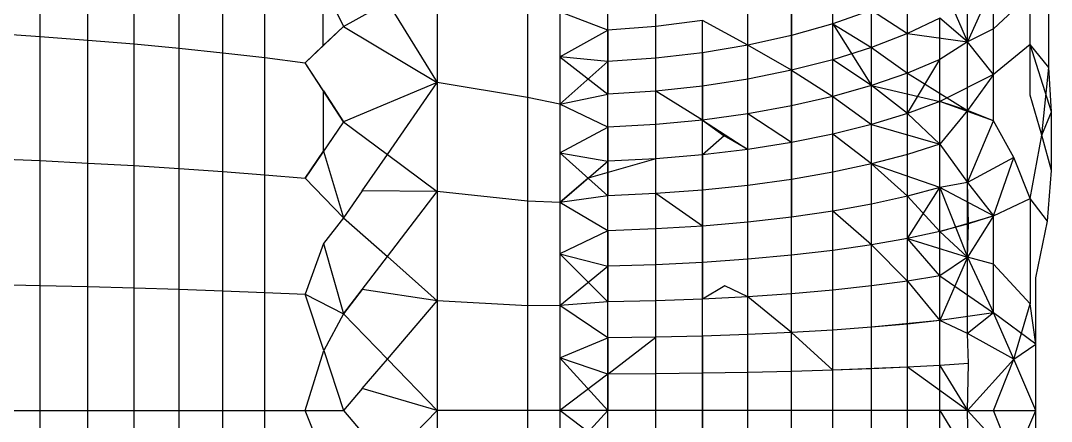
# Model space of a CAD drawing. Header units: inches. Extents: x 17 to 4615, y 5 to 3256.
# Drawn here: x 743.485 to 744.533, y 2417.341 to 2417.749 of the extents above; entities that cross this region are included whole.
import ezdxf

# ---------------------------------------------------------------- set-up
doc = ezdxf.new("R2010")
doc.units = ezdxf.units.IN
doc.header["$MEASUREMENT"] = 0

msp = doc.modelspace()

# ---------------------------------------------------------------- linework, layer by layer
for p, q in [((743.5048, 2417.7326), (743.5048, 2417.858)), ((743.5533, 2417.729), (743.5533, 2417.8532)), ((743.6005, 2417.7251), (743.6005, 2417.8479)), ((743.6463, 2417.7208), (743.6463, 2417.8422)), ((743.6906, 2417.7161), (743.6906, 2417.836)), ((743.7333, 2417.7112), (743.7333, 2417.8295)), ((743.9086, 2417.7957), (743.9086, 2417.6858)), ((744.4198, 2417.792), (744.448, 2417.7273)), ((744.448, 2417.7273), (744.448, 2417.7932)), ((744.4743, 2417.786), (744.448, 2417.7273)), ((744.4743, 2417.7405), (744.4743, 2417.786)), ((743.7926, 2417.785), (743.8134, 2417.7428)), ((743.7927, 2417.7234), (743.7926, 2417.785)), ((744.0003, 2417.7756), (744.0003, 2417.6707)), ((744.3111, 2417.7456), (744.3111, 2417.7812)), ((744.3869, 2417.7356), (744.3869, 2417.7749)), ((744.5118, 2417.7751), (744.4743, 2417.7405)), ((744.5118, 2417.7245), (744.5118, 2417.7751)), ((743.8134, 2417.7428), (743.8579, 2417.7675)), ((743.8579, 2417.7675), (743.9086, 2417.6858)), ((744.0823, 2417.7391), (744.0823, 2417.7703)), ((744.1309, 2417.7428), (744.1309, 2417.7743)), ((744.269, 2417.7337), (744.269, 2417.7682)), ((744.269, 2417.7682), (744.269, 2417.6982)), ((744.0333, 2417.7578), (744.0333, 2417.7118)), ((744.0823, 2417.7391), (744.0333, 2417.7578)), ((744.2247, 2417.7238), (744.2247, 2417.7575)), ((744.3505, 2417.7594), (744.3111, 2417.7456)), ((744.3505, 2417.7215), (744.3505, 2417.7594)), ((744.3505, 2417.7594), (744.3869, 2417.7356)), ((744.5309, 2417.7009), (744.5309, 2417.7569)), ((744.1785, 2417.749), (744.1309, 2417.7428)), ((744.1785, 2417.716), (744.1785, 2417.749)), ((744.2247, 2417.7238), (744.1785, 2417.749)), ((744.3111, 2417.7456), (744.269, 2417.7337)), ((744.3111, 2417.709), (744.3111, 2417.7456)), ((744.3111, 2417.7456), (744.3505, 2417.6828)), ((744.3111, 2417.7456), (744.3505, 2417.7215)), ((744.4198, 2417.7511), (744.3869, 2417.7356)), ((744.4198, 2417.7093), (744.4198, 2417.7511)), ((744.448, 2417.7273), (744.4198, 2417.7511)), ((743.4552, 2417.7359), (743.5048, 2417.7326)), ((743.7742, 2417.7059), (743.8134, 2417.7428)), ((743.8134, 2417.7428), (743.7927, 2417.7234)), ((743.8134, 2417.7428), (743.9086, 2417.6858)), ((744.0333, 2417.7118), (744.0823, 2417.7391)), ((744.1309, 2417.7428), (744.0823, 2417.7391)), ((744.0823, 2417.707), (744.0823, 2417.7391)), ((744.0823, 2417.7391), (744.0823, 2417.674)), ((744.1309, 2417.7104), (744.1309, 2417.7428)), ((744.269, 2417.7337), (744.2247, 2417.7238)), ((744.269, 2417.6982), (744.269, 2417.7337)), ((744.3869, 2417.7356), (744.3505, 2417.7215)), ((744.3869, 2417.6954), (744.3869, 2417.7356)), ((744.3869, 2417.7356), (744.448, 2417.7273)), ((744.4743, 2417.7405), (744.448, 2417.7273)), ((744.4743, 2417.694), (744.4743, 2417.7405)), ((743.5048, 2417.7326), (743.5533, 2417.729)), ((743.5048, 2417.6064), (743.5048, 2417.7326)), ((743.5533, 2417.729), (743.6005, 2417.7251)), ((743.5533, 2417.6039), (743.5533, 2417.729)), ((743.6005, 2417.7251), (743.6463, 2417.7208)), ((743.6005, 2417.6013), (743.6005, 2417.7251)), ((743.7927, 2417.7234), (743.7742, 2417.7059)), ((744.2247, 2417.7238), (744.1785, 2417.716)), ((744.2247, 2417.6893), (744.2247, 2417.7238)), ((744.269, 2417.6982), (744.2247, 2417.7238)), ((744.448, 2417.7273), (744.4198, 2417.7093)), ((744.448, 2417.6574), (744.448, 2417.7273)), ((744.4743, 2417.694), (744.448, 2417.7273)), ((744.5118, 2417.7245), (744.4743, 2417.694)), ((744.5309, 2417.7009), (744.5118, 2417.7245)), ((744.5118, 2417.673), (744.5118, 2417.7245)), ((744.5333, 2417.656), (744.5118, 2417.7245)), ((743.6463, 2417.7208), (743.6906, 2417.7161)), ((743.6463, 2417.5984), (743.6463, 2417.7208)), ((743.6906, 2417.7161), (743.7333, 2417.7112)), ((743.6906, 2417.5953), (743.6906, 2417.7161)), ((744.0333, 2417.7118), (744.0333, 2417.6639)), ((744.0823, 2417.707), (744.0333, 2417.7118)), ((744.0333, 2417.7118), (744.0823, 2417.674)), ((744.1785, 2417.716), (744.1309, 2417.7104)), ((744.1785, 2417.6822), (744.1785, 2417.716)), ((744.1785, 2417.716), (744.1785, 2417.6476)), ((744.3505, 2417.7215), (744.3111, 2417.709)), ((744.3505, 2417.6828), (744.3505, 2417.7215)), ((744.3505, 2417.7215), (744.3869, 2417.6954)), ((743.7333, 2417.7112), (743.7742, 2417.7059)), ((743.7333, 2417.592), (743.7333, 2417.7112)), ((743.8134, 2417.6458), (743.7742, 2417.7059)), ((743.7928, 2417.6774), (743.7742, 2417.7059)), ((744.0333, 2417.6639), (744.0823, 2417.707)), ((744.1309, 2417.7104), (744.0823, 2417.707)), ((744.0823, 2417.674), (744.0823, 2417.707)), ((744.1309, 2417.6771), (744.1309, 2417.7104)), ((744.3111, 2417.709), (744.269, 2417.6982)), ((744.3111, 2417.6716), (744.3111, 2417.709)), ((744.3505, 2417.6828), (744.3111, 2417.709)), ((744.4198, 2417.7093), (744.3869, 2417.6954)), ((744.3869, 2417.6543), (744.4198, 2417.7093)), ((744.4198, 2417.6666), (744.4198, 2417.7093)), ((744.269, 2417.6982), (744.2247, 2417.6893)), ((744.269, 2417.6619), (744.269, 2417.6982)), ((744.269, 2417.6982), (744.269, 2417.6249)), ((744.269, 2417.6982), (744.3111, 2417.6716)), ((744.3869, 2417.6954), (744.3505, 2417.6828)), ((744.3869, 2417.6543), (744.3869, 2417.6954)), ((744.3869, 2417.6954), (744.448, 2417.6574)), ((744.4743, 2417.694), (744.4198, 2417.6666)), ((744.4743, 2417.694), (744.448, 2417.6574)), ((744.4743, 2417.6468), (744.4743, 2417.694)), ((744.5237, 2417.6323), (744.5309, 2417.7009)), ((744.5333, 2417.656), (744.5309, 2417.7009)), ((743.9086, 2417.6858), (743.8134, 2417.6458)), ((743.858, 2417.6126), (743.9086, 2417.6858)), ((743.9086, 2417.6858), (743.9086, 2417.5751)), ((744.0003, 2417.6707), (743.9086, 2417.6858)), ((744.1785, 2417.6822), (744.1309, 2417.6771)), ((744.2247, 2417.6893), (744.1785, 2417.6822)), ((744.1785, 2417.6476), (744.1785, 2417.6822)), ((744.2247, 2417.6539), (744.2247, 2417.6893)), ((744.3505, 2417.6828), (744.3111, 2417.6716)), ((744.3505, 2417.6432), (744.3505, 2417.6828)), ((744.3869, 2417.6543), (744.3505, 2417.6828)), ((744.3505, 2417.6828), (744.4198, 2417.6666)), ((743.7929, 2417.6158), (743.7928, 2417.6774)), ((743.7928, 2417.6774), (743.8134, 2417.6458)), ((744.0003, 2417.6707), (744.0003, 2417.565)), ((744.0333, 2417.6639), (744.0003, 2417.6707)), ((744.0333, 2417.6639), (744.0823, 2417.674)), ((744.1309, 2417.6771), (744.0823, 2417.674)), ((744.0823, 2417.6402), (744.0823, 2417.674)), ((744.1309, 2417.643), (744.1309, 2417.6771)), ((744.1785, 2417.6476), (744.1309, 2417.6771)), ((744.3111, 2417.6716), (744.269, 2417.6619)), ((744.3111, 2417.6334), (744.3111, 2417.6716)), ((744.3111, 2417.6716), (744.3505, 2417.6432)), ((744.5237, 2417.6323), (744.5118, 2417.673)), ((744.0333, 2417.6639), (744.0333, 2417.6144)), ((744.0823, 2417.6402), (744.0333, 2417.6639)), ((744.269, 2417.6619), (744.2247, 2417.6539)), ((744.269, 2417.6249), (744.269, 2417.6619)), ((744.4198, 2417.6666), (744.3869, 2417.6543)), ((744.448, 2417.6574), (744.4198, 2417.6666)), ((744.4198, 2417.6231), (744.4198, 2417.6666)), ((744.4743, 2417.6468), (744.4198, 2417.6666)), ((744.2247, 2417.6539), (744.1785, 2417.6476)), ((744.2247, 2417.6178), (744.2247, 2417.6539)), ((744.269, 2417.6249), (744.2247, 2417.6539)), ((744.3869, 2417.6543), (744.3505, 2417.6432)), ((744.3869, 2417.6125), (744.3869, 2417.6543)), ((744.4198, 2417.6231), (744.3869, 2417.6543)), ((744.448, 2417.6574), (744.4198, 2417.6231)), ((744.448, 2417.5841), (744.448, 2417.6574)), ((744.4743, 2417.6468), (744.448, 2417.6574)), ((744.5237, 2417.6323), (744.5333, 2417.656)), ((744.5333, 2417.5962), (744.5333, 2417.656)), ((743.8134, 2417.6458), (743.7742, 2417.5885)), ((743.8134, 2417.6458), (743.7929, 2417.6158)), ((743.8134, 2417.6458), (743.858, 2417.6126)), ((744.0333, 2417.6144), (744.0823, 2417.6402)), ((744.1309, 2417.643), (744.0823, 2417.6402)), ((744.0823, 2417.6058), (744.0823, 2417.6402)), ((744.0823, 2417.6402), (744.0823, 2417.5707)), ((744.1785, 2417.6476), (744.1309, 2417.643)), ((744.1309, 2417.6082), (744.1309, 2417.643)), ((744.1785, 2417.6122), (744.1785, 2417.6476)), ((744.1785, 2417.6476), (744.2005, 2417.6317)), ((744.1785, 2417.6476), (744.2247, 2417.6178)), ((744.3505, 2417.6432), (744.3111, 2417.6334)), ((744.3505, 2417.603), (744.3505, 2417.6432)), ((744.3505, 2417.6432), (744.4198, 2417.6231)), ((744.448, 2417.5841), (744.4743, 2417.6468)), ((744.4953, 2417.6095), (744.4743, 2417.6468)), ((744.2005, 2417.6317), (744.1785, 2417.6122)), ((744.2247, 2417.6178), (744.2005, 2417.6317)), ((744.3111, 2417.6334), (744.269, 2417.6249)), ((744.3111, 2417.5945), (744.3111, 2417.6334)), ((744.3505, 2417.603), (744.3111, 2417.6334)), ((744.5118, 2417.5679), (744.5237, 2417.6323)), ((744.5333, 2417.5962), (744.5237, 2417.6323)), ((744.2247, 2417.6178), (744.1785, 2417.6122)), ((744.269, 2417.6249), (744.2247, 2417.6178)), ((744.2247, 2417.5811), (744.2247, 2417.6178)), ((744.269, 2417.5872), (744.269, 2417.6249)), ((744.269, 2417.6249), (744.269, 2417.5489)), ((744.4198, 2417.6231), (744.3869, 2417.6125)), ((744.4198, 2417.579), (744.4198, 2417.6231)), ((744.4198, 2417.6231), (744.448, 2417.5841)), ((743.4552, 2417.6085), (743.5048, 2417.6064)), ((743.7742, 2417.5885), (743.7929, 2417.6158)), ((743.7929, 2417.6158), (743.8134, 2417.5482)), ((743.8324, 2417.5757), (743.858, 2417.6126)), ((743.858, 2417.6126), (743.9086, 2417.5751)), ((744.0333, 2417.6144), (744.0333, 2417.5636)), ((744.0333, 2417.6144), (744.0823, 2417.6058)), ((744.0333, 2417.6144), (744.0823, 2417.5707)), ((744.1309, 2417.6082), (744.0623, 2417.5886)), ((744.1309, 2417.6082), (744.0823, 2417.6058)), ((744.1785, 2417.6122), (744.1309, 2417.6082)), ((744.1309, 2417.5728), (744.1309, 2417.6082)), ((744.1785, 2417.5763), (744.1785, 2417.6122)), ((744.1785, 2417.6122), (744.1785, 2417.5398)), ((744.3869, 2417.6125), (744.3505, 2417.603)), ((744.3869, 2417.5701), (744.3869, 2417.6125)), ((744.4953, 2417.6095), (744.448, 2417.5841)), ((744.4743, 2417.5502), (744.4953, 2417.6095)), ((744.5118, 2417.5679), (744.4953, 2417.6095)), ((743.5048, 2417.6064), (743.5533, 2417.6039)), ((743.5048, 2417.4795), (743.5048, 2417.6064)), ((743.5533, 2417.6039), (743.6005, 2417.6013)), ((743.5533, 2417.4783), (743.5533, 2417.6039)), ((743.6005, 2417.6013), (743.6463, 2417.5984)), ((743.6005, 2417.477), (743.6005, 2417.6013)), ((743.6463, 2417.5984), (743.6906, 2417.5953)), ((743.6463, 2417.4755), (743.6463, 2417.5984)), ((744.0333, 2417.5636), (744.0823, 2417.6058)), ((744.0823, 2417.5707), (744.0823, 2417.6058)), ((744.3505, 2417.603), (744.3111, 2417.5945)), ((744.3505, 2417.5621), (744.3505, 2417.603)), ((744.4198, 2417.579), (744.3505, 2417.603)), ((744.3505, 2417.603), (744.3869, 2417.5701)), ((743.6906, 2417.5953), (743.7333, 2417.592)), ((743.6906, 2417.474), (743.6906, 2417.5953)), ((743.7333, 2417.592), (743.7742, 2417.5885)), ((743.7333, 2417.4723), (743.7333, 2417.592)), ((743.7742, 2417.5885), (743.8134, 2417.5482)), ((744.0623, 2417.5886), (744.0333, 2417.5636)), ((744.269, 2417.5872), (744.2247, 2417.5811)), ((744.3111, 2417.5945), (744.269, 2417.5872)), ((744.269, 2417.5489), (744.269, 2417.5872)), ((744.3111, 2417.555), (744.3111, 2417.5945)), ((744.5294, 2417.5449), (744.5333, 2417.5962)), ((743.8324, 2417.5757), (743.8134, 2417.5482)), ((743.9086, 2417.5751), (743.8324, 2417.5757)), ((744.1785, 2417.5763), (744.1309, 2417.5728)), ((744.2247, 2417.5811), (744.1785, 2417.5763)), ((744.1785, 2417.5398), (744.1785, 2417.5763)), ((744.2247, 2417.5438), (744.2247, 2417.5811)), ((744.4198, 2417.579), (744.3869, 2417.5701)), ((744.3869, 2417.5272), (744.4198, 2417.579)), ((744.448, 2417.5841), (744.4198, 2417.579)), ((744.4198, 2417.5343), (744.4198, 2417.579)), ((744.4743, 2417.5502), (744.4198, 2417.579)), ((744.4198, 2417.579), (744.448, 2417.5082)), ((744.448, 2417.5082), (744.448, 2417.5841)), ((744.4491, 2417.542), (744.448, 2417.5841)), ((744.448, 2417.5841), (744.4743, 2417.5502)), ((743.8579, 2417.5087), (743.9086, 2417.5751)), ((743.9086, 2417.5751), (743.9086, 2417.4638)), ((744.0003, 2417.565), (743.9086, 2417.5751)), ((744.0003, 2417.565), (744.0003, 2417.4588)), ((744.0333, 2417.5636), (744.0003, 2417.565)), ((744.0823, 2417.5707), (744.0333, 2417.5636)), ((744.1309, 2417.5728), (744.0823, 2417.5707)), ((744.0823, 2417.5351), (744.0823, 2417.5707)), ((744.1309, 2417.5369), (744.1309, 2417.5728)), ((744.1785, 2417.5398), (744.1309, 2417.5728)), ((744.3869, 2417.5701), (744.3505, 2417.5621)), ((744.3869, 2417.5272), (744.3869, 2417.5701)), ((744.4198, 2417.5343), (744.3869, 2417.5701)), ((744.4743, 2417.5502), (744.5118, 2417.5679)), ((744.5294, 2417.5449), (744.5118, 2417.5679)), ((744.5118, 2417.5679), (744.5118, 2417.4606)), ((744.0333, 2417.5636), (744.0333, 2417.5117)), ((744.0823, 2417.5351), (744.0333, 2417.5636)), ((744.3111, 2417.555), (744.269, 2417.5489)), ((744.3505, 2417.5621), (744.3111, 2417.555)), ((744.3111, 2417.5151), (744.3111, 2417.555)), ((744.3505, 2417.5208), (744.3111, 2417.555)), ((744.3505, 2417.5208), (744.3505, 2417.5621)), ((743.8134, 2417.5482), (743.793, 2417.5222)), ((743.8134, 2417.5482), (743.8579, 2417.5087)), ((744.269, 2417.5489), (744.2247, 2417.5438)), ((744.269, 2417.5101), (744.269, 2417.5489)), ((744.4198, 2417.5343), (744.4743, 2417.5502)), ((744.4743, 2417.5502), (744.448, 2417.5082)), ((744.4743, 2417.5502), (744.4491, 2417.542)), ((744.4743, 2417.5011), (744.4743, 2417.5502)), ((744.5176, 2417.487), (744.5294, 2417.5449)), ((744.0823, 2417.5351), (744.0333, 2417.5117)), ((744.1309, 2417.5369), (744.0823, 2417.5351)), ((744.0823, 2417.4991), (744.0823, 2417.5351)), ((744.0823, 2417.5351), (744.0823, 2417.4627)), ((744.1785, 2417.5398), (744.1309, 2417.5369)), ((744.1309, 2417.5005), (744.1309, 2417.5369)), ((744.2247, 2417.5438), (744.1785, 2417.5398)), ((744.1785, 2417.5028), (744.1785, 2417.5398)), ((744.1785, 2417.5398), (744.1785, 2417.4655)), ((744.2247, 2417.5061), (744.2247, 2417.5438)), ((744.4198, 2417.5343), (744.3869, 2417.5272)), ((744.4491, 2417.542), (744.4198, 2417.5343)), ((744.4198, 2417.4892), (744.4198, 2417.5343)), ((744.4198, 2417.5343), (744.448, 2417.5082)), ((744.448, 2417.5082), (744.4491, 2417.542)), ((744.3869, 2417.5272), (744.3505, 2417.5208)), ((744.3869, 2417.4838), (744.3869, 2417.5272)), ((744.3869, 2417.5272), (744.448, 2417.5082)), ((744.4198, 2417.4892), (744.3869, 2417.5272)), ((743.793, 2417.5222), (743.7742, 2417.4706)), ((743.793, 2417.5222), (743.8134, 2417.4504)), ((744.3111, 2417.5151), (744.269, 2417.5101)), ((744.3505, 2417.5208), (744.3111, 2417.5151)), ((744.3111, 2417.4747), (744.3111, 2417.5151)), ((744.3505, 2417.479), (744.3505, 2417.5208)), ((744.3505, 2417.5208), (744.3869, 2417.4838)), ((743.8134, 2417.4504), (743.8579, 2417.5087)), ((743.8579, 2417.5087), (743.9086, 2417.4638)), ((744.0333, 2417.5117), (744.0333, 2417.4591)), ((744.0333, 2417.5117), (744.0823, 2417.4991)), ((744.0333, 2417.5117), (744.0823, 2417.4627)), ((744.1785, 2417.5028), (744.1309, 2417.5005)), ((744.2247, 2417.5061), (744.1785, 2417.5028)), ((744.1785, 2417.4655), (744.1785, 2417.5028)), ((744.269, 2417.5101), (744.2247, 2417.5061)), ((744.2247, 2417.4679), (744.2247, 2417.5061)), ((744.269, 2417.471), (744.269, 2417.5101)), ((744.448, 2417.5082), (744.4198, 2417.4892)), ((744.448, 2417.5082), (744.4198, 2417.4437)), ((744.4743, 2417.5011), (744.448, 2417.5082)), ((744.448, 2417.5082), (744.4743, 2417.4517)), ((744.448, 2417.4307), (744.448, 2417.5082)), ((744.0333, 2417.4591), (744.0823, 2417.4991)), ((744.1309, 2417.5005), (744.0823, 2417.4991)), ((744.0823, 2417.4627), (744.0823, 2417.4991)), ((744.1309, 2417.4638), (744.1309, 2417.5005)), ((744.4743, 2417.4517), (744.4743, 2417.5011)), ((744.4743, 2417.5011), (744.5118, 2417.4606)), ((744.3869, 2417.4838), (744.3505, 2417.479)), ((744.4198, 2417.4892), (744.3869, 2417.4838)), ((744.3869, 2417.4402), (744.3869, 2417.4838)), ((744.3869, 2417.4838), (744.4198, 2417.4437)), ((744.4198, 2417.4437), (744.4198, 2417.4892)), ((744.4198, 2417.4892), (744.4743, 2417.4517)), ((744.5176, 2417.4198), (744.5176, 2417.487)), ((743.4552, 2417.4806), (743.5048, 2417.4795)), ((743.5048, 2417.4795), (743.5533, 2417.4783)), ((743.5048, 2417.3523), (743.5048, 2417.4795)), ((743.5533, 2417.4783), (743.6005, 2417.477)), ((743.5533, 2417.3523), (743.5533, 2417.4783)), ((743.6005, 2417.477), (743.6463, 2417.4755)), ((743.6005, 2417.3523), (743.6005, 2417.477)), ((743.6463, 2417.4755), (743.6906, 2417.474)), ((743.6463, 2417.3523), (743.6463, 2417.4755)), ((743.6906, 2417.474), (743.7333, 2417.4723)), ((743.6906, 2417.3523), (743.6906, 2417.474)), ((743.7333, 2417.4723), (743.7742, 2417.4706)), ((743.7333, 2417.3523), (743.7333, 2417.4723)), ((743.7742, 2417.4706), (743.8134, 2417.4504)), ((743.7932, 2417.4133), (743.7742, 2417.4706)), ((743.8324, 2417.4753), (743.8134, 2417.4504)), ((743.9086, 2417.4638), (743.8324, 2417.4753)), ((744.2011, 2417.479), (744.1785, 2417.4655)), ((744.2247, 2417.4679), (744.2011, 2417.479)), ((744.269, 2417.471), (744.2247, 2417.4679)), ((744.3111, 2417.4747), (744.269, 2417.471)), ((744.269, 2417.4316), (744.269, 2417.471)), ((744.3505, 2417.479), (744.3111, 2417.4747)), ((744.3111, 2417.4341), (744.3111, 2417.4747)), ((744.3505, 2417.4369), (744.3505, 2417.479)), ((743.8579, 2417.4045), (743.9086, 2417.4638)), ((743.9086, 2417.4638), (743.9086, 2417.3523)), ((744.0003, 2417.4588), (743.9086, 2417.4638)), ((744.0823, 2417.4627), (744.0333, 2417.4591)), ((744.1309, 2417.4638), (744.0823, 2417.4627)), ((744.0823, 2417.4261), (744.0823, 2417.4627)), ((744.1785, 2417.4655), (744.1309, 2417.4638)), ((744.1309, 2417.4268), (744.1309, 2417.4638)), ((744.2247, 2417.4679), (744.1785, 2417.4655)), ((744.1785, 2417.4279), (744.1785, 2417.4655)), ((744.2247, 2417.4296), (744.2247, 2417.4679)), ((744.269, 2417.4316), (744.2247, 2417.4679)), ((744.4953, 2417.4043), (744.5118, 2417.4606)), ((744.5176, 2417.4198), (744.5118, 2417.4606)), ((743.8134, 2417.4504), (743.7932, 2417.4133)), ((743.8134, 2417.4504), (743.8579, 2417.4045)), ((744.0333, 2417.4591), (744.0003, 2417.4588)), ((744.0003, 2417.4588), (744.0003, 2417.3523)), ((744.0333, 2417.4591), (744.0333, 2417.4058)), ((744.0823, 2417.4261), (744.0333, 2417.4591)), ((744.4743, 2417.4517), (744.4198, 2417.4437)), ((744.4743, 2417.4517), (744.448, 2417.4307)), ((744.4953, 2417.4043), (744.4743, 2417.4517)), ((744.5176, 2417.4198), (744.4743, 2417.4517)), ((744.4198, 2417.4437), (744.3505, 2417.4369)), ((744.3869, 2417.4402), (744.3505, 2417.4369)), ((744.4198, 2417.4437), (744.3869, 2417.4402)), ((744.3869, 2417.3963), (744.3869, 2417.4402)), ((744.448, 2417.4307), (744.4198, 2417.4437)), ((744.4198, 2417.3981), (744.4198, 2417.4437)), ((744.2247, 2417.4296), (744.1785, 2417.4279)), ((744.269, 2417.4316), (744.2247, 2417.4296)), ((744.2247, 2417.391), (744.2247, 2417.4296)), ((744.3111, 2417.4341), (744.269, 2417.4316)), ((744.269, 2417.392), (744.269, 2417.4316)), ((744.3111, 2417.3932), (744.269, 2417.4316)), ((744.3505, 2417.4369), (744.3111, 2417.4341)), ((744.3111, 2417.3932), (744.3111, 2417.4341)), ((744.3505, 2417.3947), (744.3505, 2417.4369)), ((744.4491, 2417.4), (744.448, 2417.4307)), ((744.4953, 2417.4043), (744.448, 2417.4307)), ((744.0333, 2417.4058), (744.0823, 2417.4261)), ((744.1309, 2417.4268), (744.0823, 2417.4261)), ((744.0823, 2417.3892), (744.1309, 2417.4268)), ((744.0823, 2417.3892), (744.0823, 2417.4261)), ((744.0823, 2417.4261), (744.0823, 2417.3523)), ((744.1785, 2417.4279), (744.1309, 2417.4268)), ((744.1309, 2417.3896), (744.1309, 2417.4268)), ((744.1785, 2417.3902), (744.1785, 2417.4279)), ((744.1785, 2417.4279), (744.1785, 2417.3523)), ((744.4953, 2417.4043), (744.5176, 2417.4198)), ((744.5176, 2417.3523), (744.5176, 2417.4198)), ((743.7742, 2417.3523), (743.7932, 2417.4133)), ((743.7932, 2417.4133), (743.8134, 2417.3523)), ((743.8324, 2417.3746), (743.8579, 2417.4045)), ((743.8579, 2417.4045), (743.9086, 2417.3523)), ((744.0333, 2417.4058), (744.0333, 2417.3523)), ((744.0823, 2417.3892), (744.0333, 2417.4058)), ((744.0333, 2417.4058), (744.0823, 2417.3523)), ((744.4198, 2417.3981), (744.3869, 2417.3963)), ((744.4491, 2417.4), (744.4198, 2417.3981)), ((744.4198, 2417.3523), (744.4198, 2417.3981)), ((744.4198, 2417.3981), (744.448, 2417.3523)), ((744.4953, 2417.4043), (744.448, 2417.3523)), ((744.448, 2417.3523), (744.4491, 2417.4)), ((744.4743, 2417.3523), (744.4953, 2417.4043)), ((744.5176, 2417.3523), (744.4953, 2417.4043)), ((744.0823, 2417.3892), (744.0333, 2417.3523)), ((744.1309, 2417.3896), (744.0823, 2417.3892)), ((744.0823, 2417.3523), (744.0823, 2417.3892)), ((744.1785, 2417.3902), (744.1309, 2417.3896)), ((744.1309, 2417.3523), (744.1309, 2417.3896)), ((744.2247, 2417.391), (744.1785, 2417.3902)), ((744.1785, 2417.3523), (744.1785, 2417.3902)), ((744.269, 2417.392), (744.2247, 2417.391)), ((744.2247, 2417.3523), (744.2247, 2417.391)), ((744.3111, 2417.3932), (744.269, 2417.392)), ((744.269, 2417.3523), (744.269, 2417.392)), ((744.3869, 2417.3963), (744.3111, 2417.3932)), ((744.3505, 2417.3947), (744.3111, 2417.3932)), ((744.3111, 2417.3523), (744.3111, 2417.3932)), ((744.3869, 2417.3963), (744.3505, 2417.3947)), ((744.3505, 2417.3523), (744.3505, 2417.3947)), ((744.3869, 2417.3523), (744.3869, 2417.3963)), ((744.448, 2417.3523), (744.3869, 2417.3963)), ((743.8324, 2417.3746), (743.8134, 2417.3523)), ((743.9086, 2417.3523), (743.8324, 2417.3746)), ((743.4552, 2417.3523), (743.5048, 2417.3523)), ((743.5048, 2417.3523), (743.5533, 2417.3523)), ((743.5048, 2417.2251), (743.5048, 2417.3523)), ((743.5533, 2417.3523), (743.6005, 2417.3523)), ((743.5533, 2417.2263), (743.5533, 2417.3523)), ((743.6005, 2417.3523), (743.6463, 2417.3523)), ((743.6005, 2417.2277), (743.6005, 2417.3523)), ((743.6463, 2417.3523), (743.6906, 2417.3523)), ((743.6463, 2417.2291), (743.6463, 2417.3523)), ((743.6906, 2417.3523), (743.7333, 2417.3523)), ((743.6906, 2417.2307), (743.6906, 2417.3523)), ((743.7333, 2417.3523), (743.7742, 2417.3523)), ((743.7333, 2417.2323), (743.7333, 2417.3523)), ((743.7742, 2417.3523), (743.8134, 2417.3523)), ((743.7934, 2417.3044), (743.7742, 2417.3523)), ((743.8134, 2417.3523), (743.8324, 2417.33)), ((743.8579, 2417.3001), (743.9086, 2417.3523)), ((743.9086, 2417.3523), (743.9086, 2417.2408)), ((744.0003, 2417.3523), (743.9086, 2417.3523)), ((744.0003, 2417.3523), (744.0003, 2417.2459)), ((744.0333, 2417.3523), (744.0003, 2417.3523)), ((744.0333, 2417.3523), (744.0333, 2417.2988)), ((744.0823, 2417.3523), (744.0333, 2417.3523)), ((744.0333, 2417.2988), (744.0823, 2417.3523)), ((744.0823, 2417.3154), (744.0333, 2417.3523)), ((744.1309, 2417.3523), (744.0823, 2417.3523)), ((744.0823, 2417.3154), (744.0823, 2417.3523)), ((744.1785, 2417.3523), (744.1309, 2417.3523)), ((744.1309, 2417.315), (744.1309, 2417.3523)), ((744.2247, 2417.3523), (744.1785, 2417.3523)), ((744.1785, 2417.3145), (744.1785, 2417.3523)), ((744.1785, 2417.3523), (744.1785, 2417.2767)), ((744.269, 2417.3523), (744.2247, 2417.3523)), ((744.2247, 2417.3136), (744.2247, 2417.3523)), ((744.3111, 2417.3523), (744.269, 2417.3523)), ((744.269, 2417.3126), (744.269, 2417.3523)), ((744.3505, 2417.3523), (744.3111, 2417.3523)), ((744.3111, 2417.3114), (744.3111, 2417.3523)), ((744.3869, 2417.3523), (744.3505, 2417.3523)), ((744.3505, 2417.3099), (744.3505, 2417.3523)), ((744.4198, 2417.3523), (744.3505, 2417.3523)), ((744.4198, 2417.3523), (744.3869, 2417.3523)), ((744.3869, 2417.3083), (744.3869, 2417.3523)), ((744.448, 2417.3523), (744.4198, 2417.3523)), ((744.4198, 2417.3065), (744.4198, 2417.3523)), ((744.4198, 2417.3523), (744.4491, 2417.3046)), ((744.4491, 2417.3046), (744.448, 2417.3523)), ((744.448, 2417.3523), (744.5176, 2417.3523)), ((744.448, 2417.3523), (744.4953, 2417.3004)), ((744.4953, 2417.3004), (744.4743, 2417.3523)), ((744.4953, 2417.3004), (744.5176, 2417.3523)), ((744.5176, 2417.2849), (744.5176, 2417.3523))]:
    msp.add_line(p, q)

doc.saveas('drawing.dxf')
